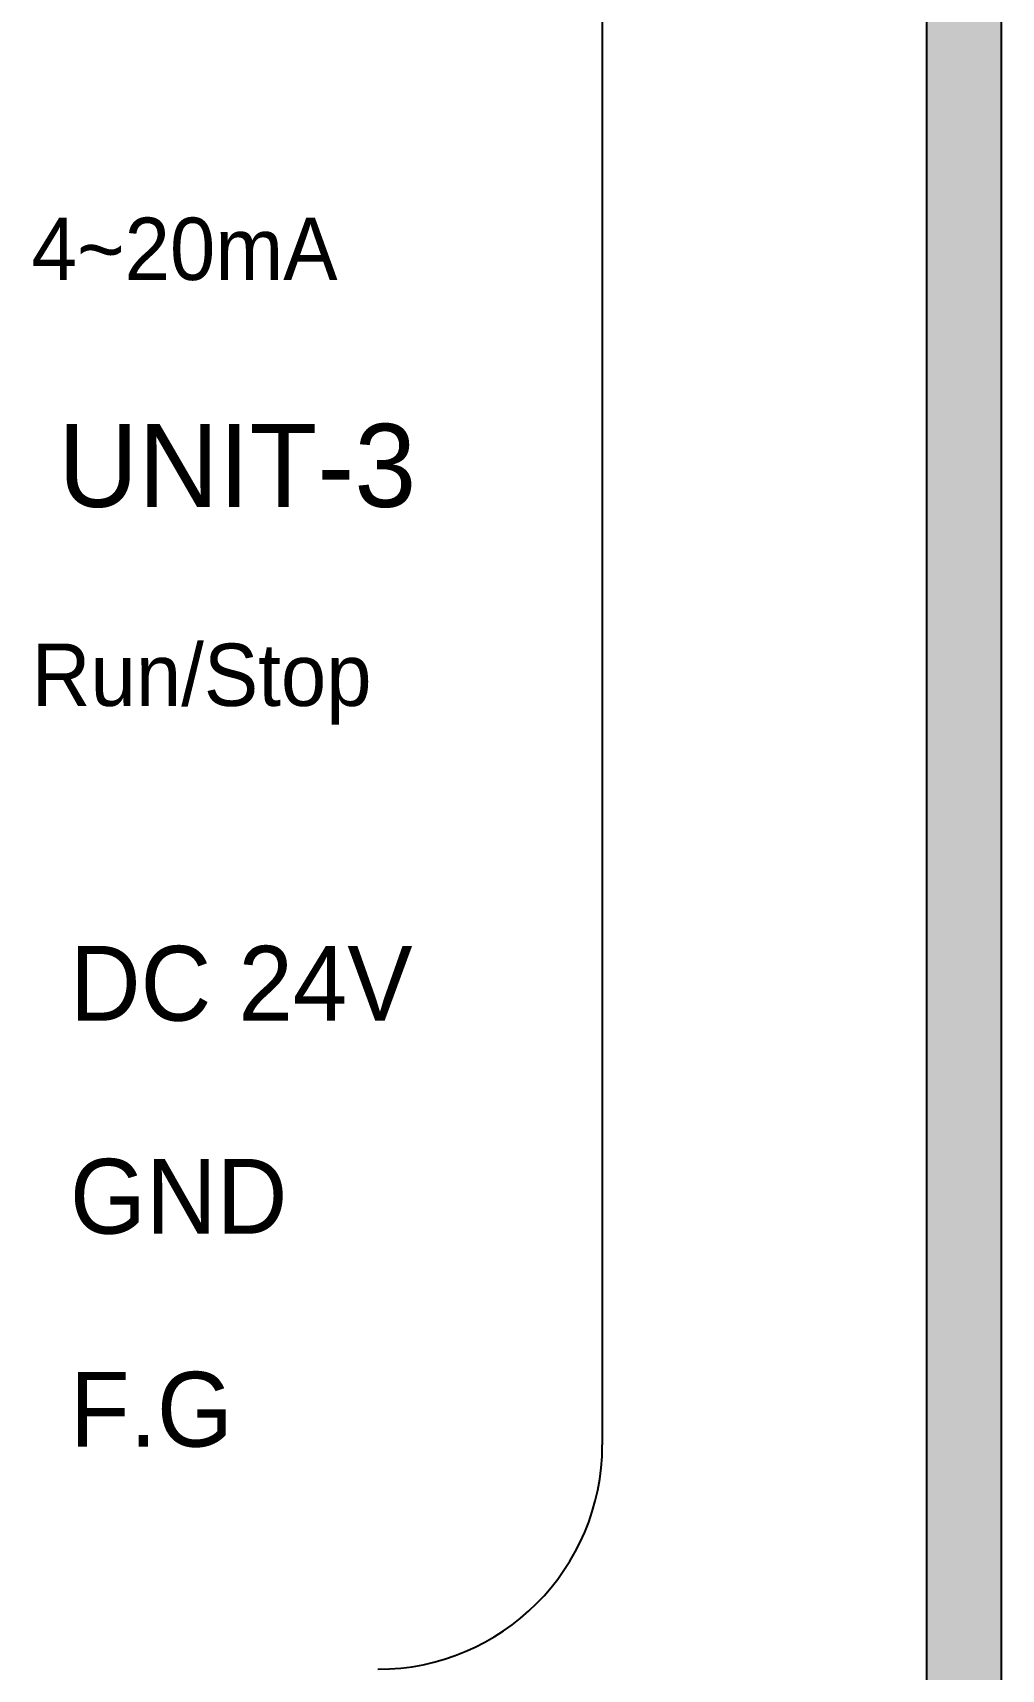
# Model space of a CAD drawing. Header units: millimetres. Extents: x 509 to 2769, y 363 to 1089.
# Drawn here: x 835.2 to 858.5, y 624.37 to 663.75 of the extents above; entities that cross this region are included whole.
import ezdxf

# ---------------------------------------------------------------- set-up
doc = ezdxf.new("R2010")
doc.units = ezdxf.units.MM

msp = doc.modelspace()

# ---------------------------------------------------------------- hatches: boundary and pattern name
h = msp.add_hatch(color=256)
h.set_gradient(color1=(255, 255, 255), one_color=1, tint=1)
h.paths.add_polyline_path([(858.502, 731.165, 0.414214), (851.302, 738.365), (798.503, 738.365, 0.414214), (791.303, 731.165), (791.303, 613.566, 0.414214), (798.503, 606.366), (851.302, 606.366, 0.414214), (858.502, 613.566)])
h.paths.add_polyline_path([(856.702, 613.566, -0.414214), (851.302, 608.166), (798.503, 608.166, -0.414214), (793.103, 613.566), (793.103, 731.165, -0.414214), (798.503, 736.565), (851.302, 736.565, -0.414214), (856.702, 731.165)], flags=16)

# ---------------------------------------------------------------- linework, layer by layer
for p, q in [((856.702, 731.165), (856.702, 613.566)), ((858.502, 731.165), (858.502, 613.566)), ((848.902, 702.965), (848.902, 629.766))]:
    msp.add_line(p, q)
at = {"ltscale": 10}
msp.add_arc((843.502, 629.766), 5.4, 270, 0, dxfattribs=at)

# ---------------------------------------------------------------- texts
at = {"attachment_point": 1}
for s, insert, char_height, width in [('{\\fHYHeadLine-Medium|b0|i0|c129|p18;4~20mA}', (835.169, 659.297), 1.5, 9.04081), ('{\\fHeadline R|b0|i0|c129|p18;UNIT-3}', (835.806, 654.335), 2, 11.07009), ('{\\fHYHeadLine-Medium|b0|i0|c129|p18;Run/Stop}', (835.169, 649.047), 1.5, 9.04081), ('{\\fHYHeadLine-Medium|b0|i0|c129|p18;DC 24V}', (836.091, 641.773), 1.8, 9.04081), ('{\\fHYHeadLine-Medium|b0|i0|c129|p18;GND}', (836.091, 636.648), 1.8, 9.04081), ('{\\fHYHeadLine-Medium|b0|i0|c129|p18;F.G}', (836.091, 631.523), 1.8, 9.04081)]:
    msp.add_mtext(s, dxfattribs=dict(at, insert=insert, char_height=char_height, width=width))

doc.saveas('drawing.dxf')
